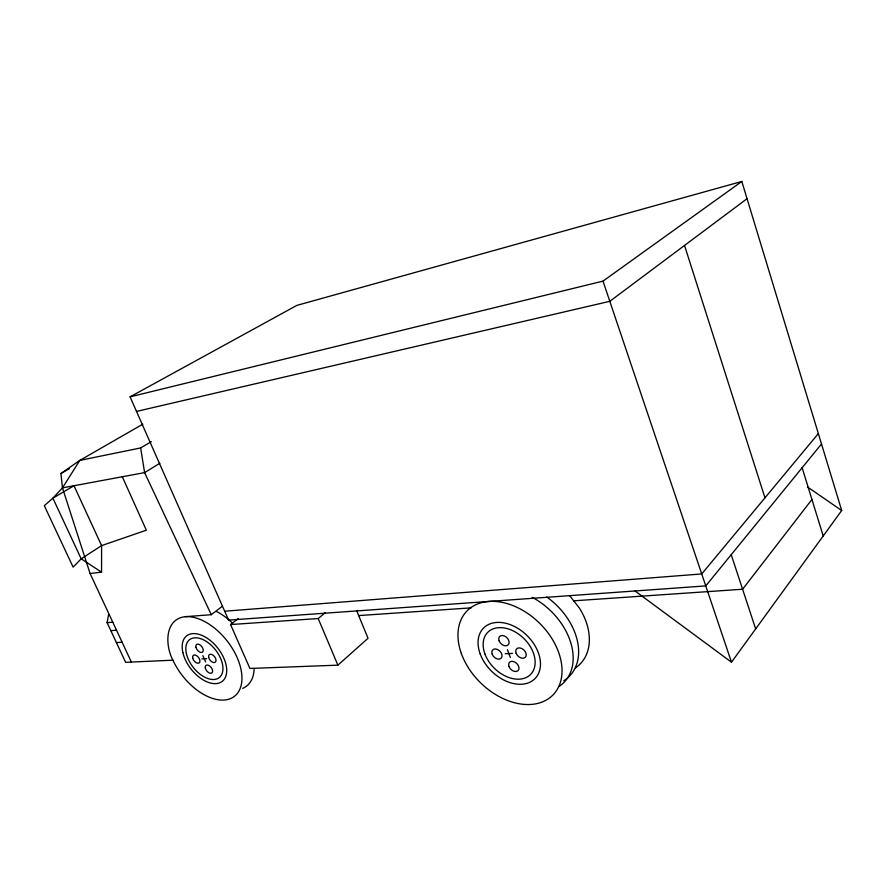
<?xml version="1.0" encoding="UTF-8"?>
<svg xmlns="http://www.w3.org/2000/svg" width="886" height="886" viewBox="0 0 886 886"><rect width="100%" height="100%" fill="white"/><g stroke="black" fill="none" stroke-linecap="round" stroke-linejoin="round"><path stroke-width="1.33" d="M142.834 424.172L79.818 460.388L60.924 473.534L62.463 487.876L90.073 573.486L101.547 572.157L101.602 545.61L73.992 485.727L52.894 498.187L44.3 505.696L73.117 567.129L81.191 558.811L101.602 545.61L146.356 530.193L122.301 476.757M172.936 660.181C165.128 645.85 164.287 618.993 185.296 616.678A48.165 28.319 51.9 0 1 236.496 656.138A48.165 28.319 51.9 0 1 224.014 700.051A48.165 28.319 51.9 0 1 172.936 660.181L125.635 662.329L107.095 622.659L108.568 614.585M101.547 572.157L81.191 558.811L52.894 498.187L62.463 487.876L79.818 460.388L140.653 447.939L151.318 441.627M635.052 590.973L731.482 662.196L841.7 510.524L741.815 181.464L296.821 305.404L130.076 396.85L228.599 620.111L705.765 585.901L821.499 443.986M811.93 499.471L742.601 589.234L573.718 600.83M818.343 433.586L701.734 573.94L224.679 611.218M238.168 618.616L230.559 624.552L249.93 668.454L337.887 665.164L368.033 638.274L356.56 610.487M230.559 624.552L318.207 618.55L325.439 612.514M185.296 616.678L211.278 614.696L222.286 606.334M747.053 198.697L609.812 301.318L136.499 411.425M130.076 396.85L603.001 281.117L741.815 181.464M159.845 463.278L144.606 472.615L62.463 487.876M60.924 473.534L69.252 468.738M107.095 622.659L112.788 622.216M110.828 630.644L116.531 630.245M358.664 615.582L471.153 607.862M116.398 642.583L122.124 642.228M201.842 658.874L206.648 658.652M505.264 653.713L512.473 653.425M807.689 487.101L841.7 510.524M569.742 595.757L579.322 607.973A58.299 41.841 43.8 0 1 575.479 667.911M211.278 614.696L144.606 472.615L140.653 447.939M90.073 573.486L131.372 662.075M202.839 655.629L205.652 661.886M318.207 618.55L337.887 665.164M507.379 649.693L510.347 657.423M603.001 281.117L731.482 662.196M731.216 554.691L755.669 628.905M684.524 245.444L764.961 497.832M802.129 467.742L823.205 535.964M216.638 611.573A47.678 28.418 51.9 0 1 232.63 623.257M254.149 668.487A47.678 28.418 51.9 0 1 242.698 688.378M532.198 597.341A59.373 41.897 44.1 0 1 570.761 642.704A59.373 41.897 44.1 0 1 559.343 686.251M546.728 596.987A59.008 41.886 44 0 1 563.751 680.736M461.296 653.347A60.104 41.93 44.3 0 0 550.25 697.415A60.104 41.93 44.3 0 0 518.454 608.051A60.104 41.93 44.3 0 0 461.296 653.347M480.201 653.957A36.06 25.14 44.3 0 0 533.649 679.828A36.06 25.14 44.3 0 0 513.969 626.236A36.06 25.14 44.3 0 0 480.201 653.957M182.881 652.628A28.895 16.989 51.9 0 0 220.071 682.663A28.895 16.989 51.9 0 0 210.381 640.556A28.895 16.989 51.9 0 0 182.881 652.628M186.425 653.713A24.077 14.154 51.9 0 0 217.435 678.687A24.077 14.154 51.9 0 0 209.284 643.568A24.077 14.154 51.9 0 0 186.425 653.713M484.952 654.001A30.046 20.954 44.3 0 0 529.507 675.442A30.046 20.954 44.3 0 0 512.983 630.788A30.046 20.954 44.3 0 0 484.952 654.001M208.686 657.434A4.84 2.868 51.8 0 0 214.955 662.407A4.84 2.868 51.8 0 0 213.271 655.33A4.84 2.868 51.8 0 0 208.686 657.434M192.738 658.176A4.784 2.802 52.1 0 0 198.907 663.093A4.784 2.802 52.1 0 0 197.213 656.094A4.784 2.802 52.1 0 0 192.738 658.176M205.353 668.188A4.807 2.813 51.6 0 0 211.566 673.138A4.807 2.813 51.6 0 0 209.882 666.139A4.807 2.813 51.6 0 0 205.353 668.188M195.961 647.378A4.829 2.846 52.2 0 0 202.185 652.317A4.829 2.846 52.2 0 0 200.48 645.23A4.829 2.846 52.2 0 0 195.961 647.378M499.095 640.855A6.014 4.22 44.7 0 0 508.032 645.019A6.014 4.22 44.7 0 0 504.599 636.048A6.014 4.22 44.7 0 0 499.095 640.855M492.184 654.222A5.958 4.131 44.7 0 0 501.011 658.387A5.958 4.131 44.7 0 0 497.6 649.527A5.958 4.131 44.7 0 0 492.184 654.222M508.996 666.549A6.003 4.164 43.9 0 0 517.911 670.78A6.003 4.164 43.9 0 0 514.522 661.897A6.003 4.164 43.9 0 0 508.996 666.549M516.095 653.248A6.058 4.242 43.9 0 0 525.132 657.478A6.058 4.242 43.9 0 0 521.721 648.486A6.058 4.242 43.9 0 0 516.095 653.248"/></g></svg>
